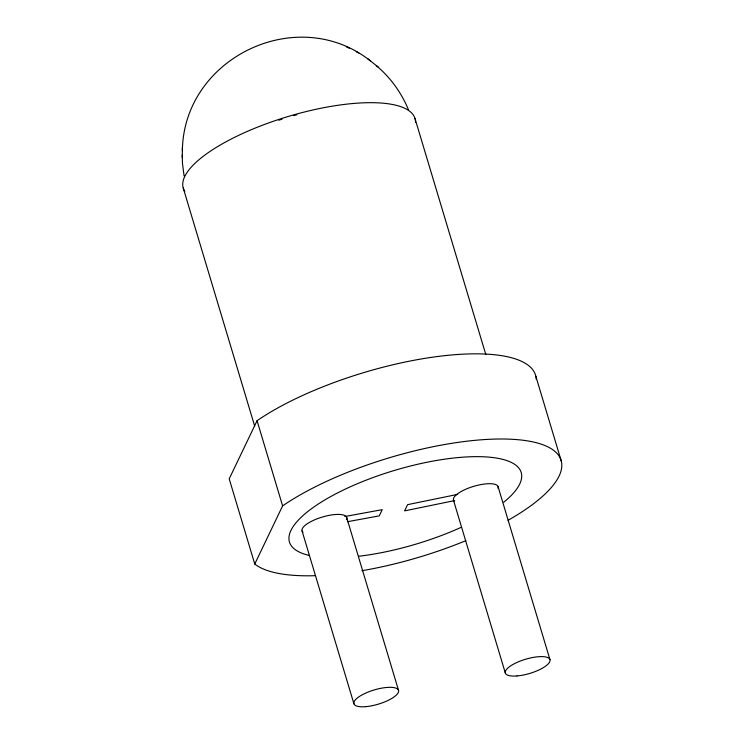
<?xml version="1.0" encoding="UTF-8"?>
<svg xmlns="http://www.w3.org/2000/svg" width="744" height="744" viewBox="0 0 744 744"><rect width="100%" height="100%" fill="white"/><g stroke="black" fill="none" stroke-linecap="round" stroke-linejoin="round"><path stroke-width="1.12" d="M184.084 175.9L182.447 163.262L182.28 154.975M182.373 150.79C183.433 58.032 297.07 3.004 370.428 60.878M182.233 157.57L182.438 147.377M536.257 379.375A163.531 51.894 -16.7 0 0 430.674 357.464A163.531 51.894 -16.7 0 0 257.061 420.695L229.208 478.848L254.764 564.026A163.531 51.894 -16.7 0 0 314.917 575.698M254.764 564.026L282.608 505.874L257.061 420.695M457.616 494.379L407.573 504.665L404.606 510.877L454.64 500.591M344.816 516.531L382.239 509.659L379.263 515.871L347.513 521.702M346.388 46.816L349.196 48.239M356.237 51.755L358.85 53.075M376.362 65.639C390.358 77.45 401.472 92.73 408.419 109.694M367.936 58.897L378.594 67.416M535.81 376.166L561.367 461.345M415.022 118.594L485.823 354.572M498.089 486.706L549.956 659.612M453.468 500.163L505.343 673.069M346.658 517.424L398.533 690.33M302.045 530.881L353.921 703.787M183.219 187.962L254.69 426.163M282.608 505.874A163.531 51.894 -16.7 0 1 513.862 439.388A163.531 51.894 -16.7 0 1 508.04 520.316M465.856 540.656A163.531 51.894 -16.7 0 1 361.919 570.713M184.838 191.403A120.984 38.39 -16.7 0 1 288.207 116.473A120.984 38.39 -16.7 0 1 415.524 122.276M309.206 555.452A120.984 38.39 -16.7 0 1 327.221 498.545A120.984 38.39 -16.7 0 1 480.233 456.677A120.984 38.39 -16.7 0 1 503.753 502.219M460.694 527.533A120.984 38.39 -16.7 0 1 358.748 556.261M278.823 120.221A117.692 37.34 -16.7 0 1 281.995 119.189M293.666 115.664A117.692 37.34 -16.7 0 1 296.856 114.771M303.031 532.23A23.297 7.394 -16.7 0 1 322.924 516.866A23.297 7.394 -16.7 0 1 346.388 519.684M454.017 501.103A23.297 7.394 -16.7 0 1 474.347 486.148A23.297 7.394 -16.7 0 1 498.052 488.362M365.564 706.67A23.297 7.394 -16.7 0 0 398.635 690.851A23.297 7.394 -16.7 0 0 364.476 693.659A23.297 7.394 -16.7 0 0 365.564 706.67M516.987 675.952A23.297 7.394 -16.7 0 0 550.058 660.133A23.297 7.394 -16.7 0 0 515.899 662.941A23.297 7.394 -16.7 0 0 516.987 675.952"/></g></svg>
